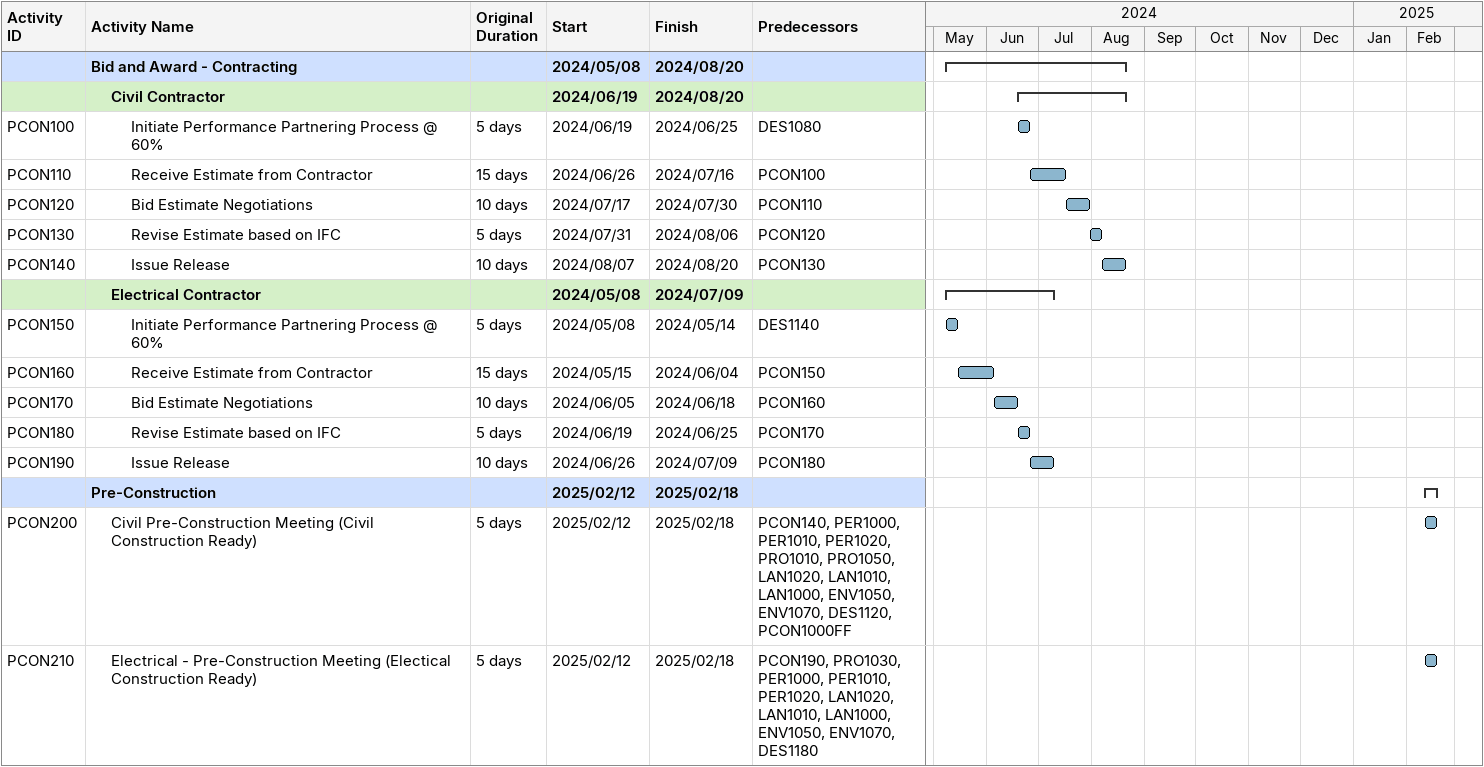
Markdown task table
| ID | Level | Task | Original duration | Start | Finish | Predecessors |
|---|---|---|---|---|---|---|
|  | 1 | **Bid and Award - Contracting** |  | 2024-05-08 | 2024-08-20 |  |
|  | 2 | **Civil Contractor** |  | 2024-06-19 | 2024-08-20 |  |
| PCON100 | 3 | Initiate Performance Partnering Process @ 60% | 5d | 2024-06-19 | 2024-06-25 | DES1080 |
| PCON110 | 3 | Receive Estimate from Contractor | 15d | 2024-06-26 | 2024-07-16 | PCON100 |
| PCON120 | 3 | Bid Estimate Negotiations | 10d | 2024-07-17 | 2024-07-30 | PCON110 |
| PCON130 | 3 | Revise Estimate based on IFC | 5d | 2024-07-31 | 2024-08-06 | PCON120 |
| PCON140 | 3 | Issue Release | 10d | 2024-08-07 | 2024-08-20 | PCON130 |
|  | 2 | **Electrical Contractor** |  | 2024-05-08 | 2024-07-09 |  |
| PCON150 | 3 | Initiate Performance Partnering Process @ 60% | 5d | 2024-05-08 | 2024-05-14 | DES1140 |
| PCON160 | 3 | Receive Estimate from Contractor | 15d | 2024-05-15 | 2024-06-04 | PCON150 |
| PCON170 | 3 | Bid Estimate Negotiations | 10d | 2024-06-05 | 2024-06-18 | PCON160 |
| PCON180 | 3 | Revise Estimate based on IFC | 5d | 2024-06-19 | 2024-06-25 | PCON170 |
| PCON190 | 3 | Issue Release | 10d | 2024-06-26 | 2024-07-09 | PCON180 |
|  | 1 | **Pre-Construction** |  | 2025-02-12 | 2025-02-18 |  |
| PCON200 | 2 | Civil Pre-Construction Meeting (Civil Construction Ready) | 5d | 2025-02-12 | 2025-02-18 | PCON140, PER1000, PER1010, PER1020, PRO1010, PRO1050, LAN1020, LAN1010, LAN1000, ENV1050, ENV1070, DES1120, PCON1000FF |
| PCON210 | 2 | Electrical - Pre-Construction Meeting (Electical Construction Ready) | 5d | 2025-02-12 | 2025-02-18 | PCON190, PRO1030, PER1000, PER1010, PER1020, LAN1020, LAN1010, LAN1000, ENV1050, ENV1070, DES1180 |
